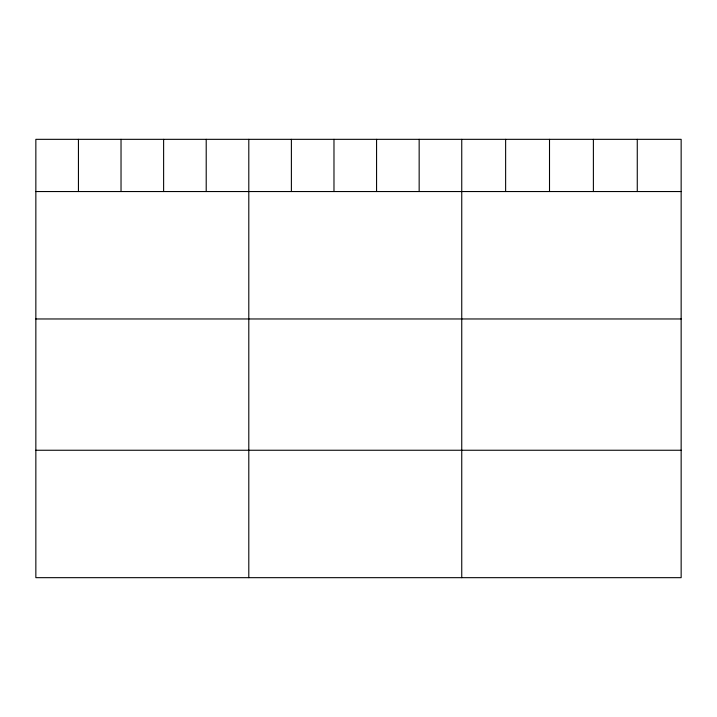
<?xml version="1.0" encoding="UTF-8"?>
<svg xmlns="http://www.w3.org/2000/svg" width="717" height="717" viewBox="0 0 717 717"><rect width="100%" height="100%" fill="white"/><g stroke="black" fill="none" stroke-linecap="round" stroke-linejoin="round"><path stroke-width="1.08" d="M681.15 191.547L681.15 577.669L35.85 577.669L35.85 139.331L681.15 139.331L681.15 191.547L35.85 191.547M35.85 318.966L681.15 318.966M35.85 450.249L681.15 450.249M637.27 139.331L637.27 191.547M593.389 139.331L593.389 191.547M549.509 139.331L549.509 191.547M505.628 139.331L505.628 191.547M461.748 139.331L461.748 577.669M419.158 139.331L419.158 191.547M376.568 139.331L376.568 191.547M333.979 139.331L333.979 191.547M291.389 139.331L291.389 191.547M248.799 139.331L248.799 577.669M206.209 139.331L206.209 191.547M163.619 139.331L163.619 191.547M121.03 139.331L121.03 191.547M78.44 139.331L78.44 191.547"/></g></svg>
